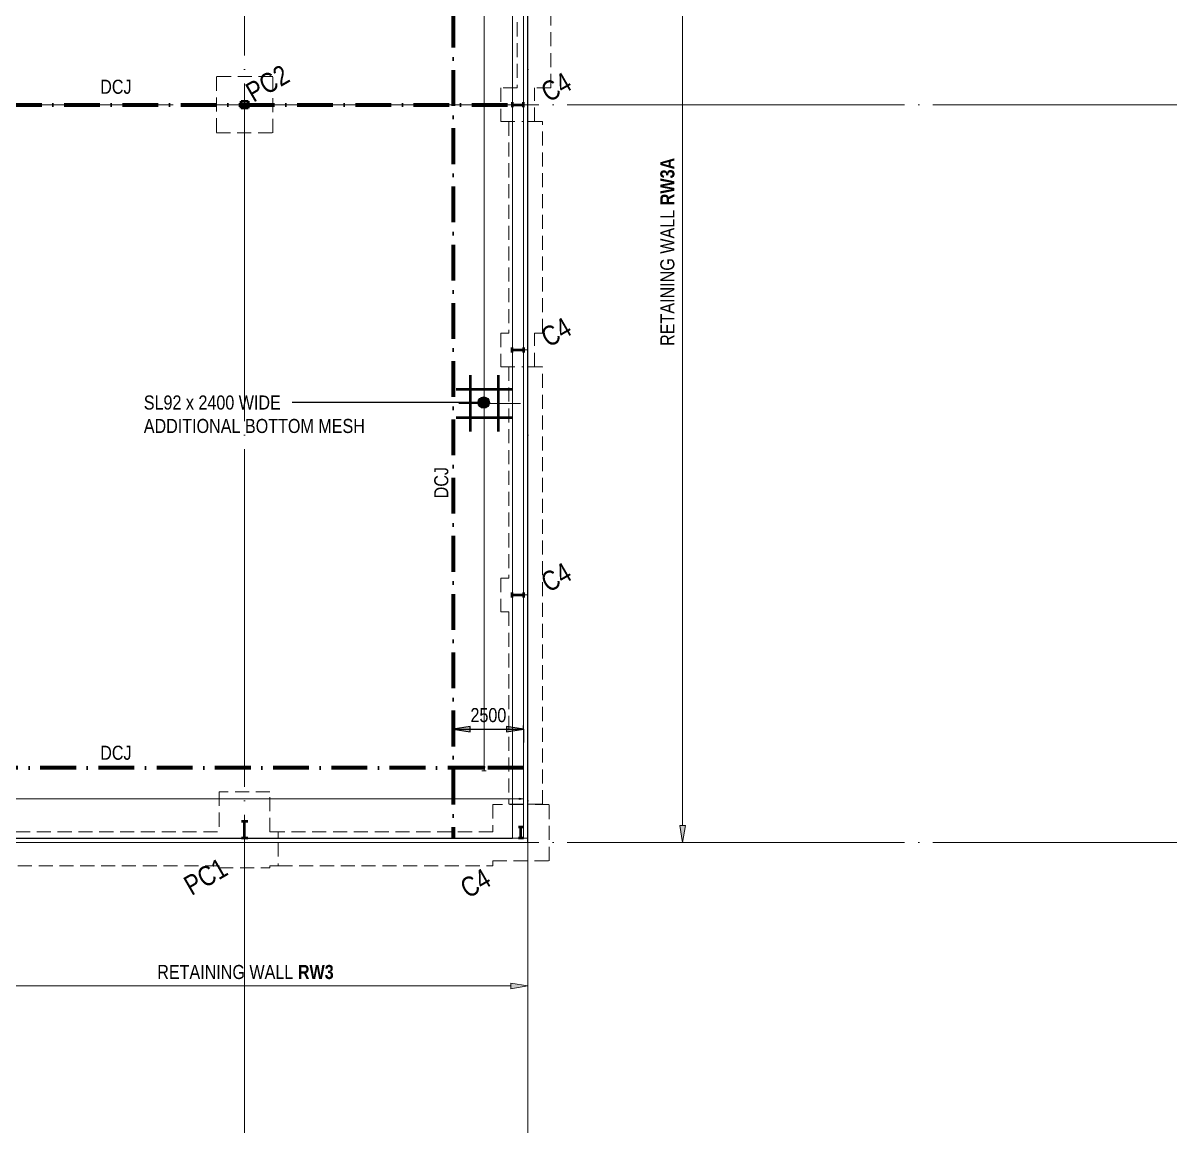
# Model space of a CAD drawing. Header units: millimetres. Extents: x 1606 to 178479, y -4237 to 231581.
# Drawn here: x 119036 to 160058, y 152677 to 192129 of the extents above; entities that cross this region are included whole.
import ezdxf

# ---------------------------------------------------------------- set-up
doc = ezdxf.new("R2010")
doc.units = ezdxf.units.MM
for name, pattern in [('_SGE_Grid Line', [13000, 12000, -500, 0, -500]), ('_SGE_Hidden', [740, 500, -240]), ('Dash Dot', [2070, 1270, -400, 0, -400])]:
    doc.linetypes.add(name, pattern=pattern)
for name, color, linetype, lineweight in [('0-1', 7, 'Continuous', 5), ('A-ANNO-DIMS-1', 211, 'Continuous', 25), ('A-ANNO-DIMS-200', 211, 'Continuous', 18), ('A-ANNO-NOTE', 131, 'Continuous', 50), ('A-DETL-2', 90, 'Dash Dot', 70), ('A-DETL-GENF', 92, 'Continuous', 18), ('A-GENM-1', 9, 'Continuous', 9), ('A-WALL-1', 253, 'Continuous', 18), ('A-WALL-2', 9, 'Continuous', 9), ('A-WALL-3', 113, 'Continuous', 20), ('G-ANNO-TEXT-1', 7, 'Continuous', 25), ('G-ANNO-TEXT-2', 10, 'Continuous', 25), ('S-BEAM-1', 7, '_SGE_Hidden', 18), ('S-COLS', 52, 'Continuous', 18), ('S-COLS-IDEN-1', 171, 'Continuous', 35), ('S-COLS-SYMB', 171, 'Continuous', 50), ('S-FNDN-1', 32, '_SGE_Hidden', 18), ('S-GRID-1', 1, '_SGE_Grid Line', 13)]:
    doc.layers.add(name, color=color, linetype=linetype, lineweight=lineweight)
doc.styles.add('Arial Narrow_3', font='ARIALN.TTF', dxfattribs={"height": 500})
doc.styles.add('Arial Narrow_4', font='ARIALN.TTF', dxfattribs={"height": 700})
doc.styles.add('Arial Narrow_B', font='ARIALNB.TTF', dxfattribs={"height": 500})
doc.dimstyles.new('2_5_Arial_N_Tr_Arrow_SGE', dxfattribs={"dimscale": 304.8, "dimtxt": 511.715487, "dimasz": 1.968504, "dimexe": 1.574803, "dimexo": 0.984252, "dimgap": 0.328084, "dimtad": 1, "dimdec": 0, "dimzin": 0, "dimdsep": 46, "dimtxsty": 'Arial Narrow_3', "dimsah": 1, "dimcen": 0.09, "dimazin": 0, "dimtfac": 1, "dimtdec": 4, "dimtix": 1, "dimtmove": 0, "dimatfit": 3, "dimfxl": 1, "dimtvp": 1, "dimtolj": 1, "dimtzin": 0, "dimlwd": 25, "dimlwe": 25, "dimarcsym": 2})

# ---------------------------------------------------------------- blocks, each defined once
blk = doc.blocks.new('WAREHOUSE MASS - WAREHOUSE MASS-9325044-WAREHOUSE SLAB PLAN')
at = {"layer": 'A-GENM-1'}
for p, q in [((115508, 6886), (115508, 59033)), ((115508, 6898), (115508, 59033)), ((18810, 6886), (115508, 6886)), ((95020, 6886), (115508, 6886)), ((115508, 6886), (115508, 6898))]:
    blk.add_line(p, q, dxfattribs=at)
blk = doc.blocks.new('23068_Challenger Spec EF_Central_v23_rvt-1-WAREHOUSE SLAB PLAN')
at = {"layer": 'A-WALL-1'}
for p, q in [((127125, 215300), (127125, 163150)), ((127275, 163150), (127275, 215300)), ((127125, 163150), (106245, 163150)), ((106245, 163000), (127275, 163000)), ((127275, 163000), (127275, 163150))]:
    blk.add_line(p, q, dxfattribs=at)
at = {"layer": 'A-WALL-2'}
for p, q in [((127125, 215300), (127125, 163150)), ((127275, 163150), (127275, 215300)), ((126733, 163150), (106245, 163150)), ((106245, 163000), (127275, 163000)), ((127125, 163150), (126733, 163150)), ((127275, 163150), (127125, 163150)), ((127275, 163150), (127125, 163150)), ((127275, 163150), (127275, 163000))]:
    blk.add_line(p, q, dxfattribs=at)
at = {"layer": 'A-GENM-1'}
blk.add_blockref('WAREHOUSE MASS - WAREHOUSE MASS-9325044-WAREHOUSE SLAB PLAN', (11225, 156252), dxfattribs=at)
blk = doc.blocks.new('SGE_SCL-Column-Steel-UB - PC1 - 610UB113-2663857-WAREHOUSE SLAB PLAN')
at = {"layer": 'S-COLS-SYMB'}
for p, q in [((-114, 303.5), (114, 303.5)), ((0, 303.5), (0, -303.5)), ((114, -303.5), (-114, -303.5))]:
    blk.add_line(p, q, dxfattribs=at)
blk = doc.blocks.new('SGE_SCL-Column-Steel-SHS - PC2 - 250x6_0 SHS-2214163-WAREHOUSE SLAB PLAN')
at = {"layer": 'S-COLS-SYMB'}
for p, q in [((-125, -125), (-125, 125)), ((-125, 125), (125, 125)), ((125, 125), (125, -125)), ((125, -125), (-125, -125))]:
    blk.add_line(p, q, dxfattribs=at)
blk = doc.blocks.new('SGE_SCL-Column-Steel-UB - C4 - 410UB53_7-2747986-WAREHOUSE SLAB PLAN')
at = {"layer": 'S-COLS-SYMB'}
for p, q in [((89, 201.5), (-89, 201.5)), ((0, -201.5), (0, 201.5)), ((-89, -201.5), (89, -201.5))]:
    blk.add_line(p, q, dxfattribs=at)
blk = doc.blocks.new('SGE_SCL-Column-Steel-UB - C4 - 410UB53_7-2229292-WAREHOUSE SLAB PLAN')
at = {"layer": 'S-COLS-SYMB'}
for p, q in [((-89, 201.5), (89, 201.5)), ((0, 201.5), (0, -201.5)), ((89, -201.5), (-89, -201.5))]:
    blk.add_line(p, q, dxfattribs=at)
blk = doc.blocks.new('SGE_SCL-Column-Steel-UB - C4 - 410UB53_7-2747721-WAREHOUSE SLAB PLAN')
at = {"layer": 'S-COLS-SYMB'}
for p, q in [((-89, 201.5), (89, 201.5)), ((0, 201.5), (0, -201.5)), ((89, -201.5), (-89, -201.5))]:
    blk.add_line(p, q, dxfattribs=at)
blk = doc.blocks.new('SGE_SCL-Column-Steel-UB - C4 - 410UB53_7-2747816-WAREHOUSE SLAB PLAN')
at = {"layer": 'S-COLS-SYMB'}
for p, q in [((-89, 201.5), (89, 201.5)), ((0, 201.5), (0, -201.5)), ((89, -201.5), (-89, -201.5))]:
    blk.add_line(p, q, dxfattribs=at)
blk = doc.blocks.new('SGE Footing-Rectangular - F3-1758787-WAREHOUSE SLAB PLAN')
at = {"layer": 'S-FNDN-1'}
for p, q in [((1000, 1000), (-1000, 1000)), ((-1000, 1000), (-1000, -1000)), ((1000, -1000), (1000, 1000)), ((-1000, -1000), (1000, -1000))]:
    blk.add_line(p, q, dxfattribs=at)
blk = doc.blocks.new('Dimension_2D - 200-2748945-WAREHOUSE SLAB PLAN')
at = {"layer": 'A-DETL-GENF'}
for points in [[(-8458.2, -200), (-8458.2, 0), (-9058.2, -100)], [(10471.8, -200), (11071.8, -100), (10471.8, 0)]]:
    blk.add_hatch(color=256, dxfattribs=at).paths.add_polyline_path(points)
for p, q in [((-9058.2, 200), (-9058.2, -400)), ((11071.8, -400), (11071.8, 200)), ((-8458.2, 0), (-9058.2, -100)), ((-9058.2, -100), (-8458.2, -200)), ((-8458.2, -200), (-8458.2, 0)), ((-8458.2, -100), (10471.8, -100)), ((10471.8, 0), (10471.8, -200)), ((11071.8, -100), (10471.8, 0)), ((10471.8, -200), (11071.8, -100))]:
    blk.add_line(p, q, dxfattribs=at)
blk = doc.blocks.new('Dimension_2D - 200-2748798-WAREHOUSE SLAB PLAN')
at = {"layer": 'A-DETL-GENF'}
for points in [[(-28507, -100), (-27907, -200), (-27907, 0)], [(14457, -200), (15057, -100), (14457, 0)]]:
    blk.add_hatch(color=256, dxfattribs=at).paths.add_polyline_path(points)
for p, q in [((-28507, 200), (-28507, -400)), ((15057, -400), (15057, 200)), ((-27907, 0), (-28507, -100)), ((-28507, -100), (-27907, -200)), ((-27907, -200), (-27907, 0)), ((-27907, -100), (14457, -100)), ((14457, 0), (14457, -200)), ((15057, -100), (14457, 0)), ((14457, -200), (15057, -100))]:
    blk.add_line(p, q, dxfattribs=at)
blk = doc.blocks.new('SGE Mesh Extents - SL Symbol-2562710-WAREHOUSE SLAB PLAN')
at = {"layer": 'A-DETL-GENF'}
blk.add_hatch(color=256, dxfattribs=at).paths.add_polyline_path([(-25, -29030), (0, -29180), (25, -29030)])
for p, q in [((0, -31), (0, -29030)), ((-25, -29030), (0, -29180)), ((25, -29030), (-25, -29030)), ((0, -29180), (25, -29030)), ((75, -29180), (-75, -29180))]:
    blk.add_line(p, q, dxfattribs=at)
blk = doc.blocks.new('SGE Mesh Extents - SL Symbol-2562909-WAREHOUSE SLAB PLAN')
at = {"layer": 'A-DETL-GENF'}
for points in [[(0, 13062), (-25, 12912), (25, 12912)], [(0, 31), (-16, 27), (-27, 16), (-31, 0), (-30, -8), (-22, -22), (-16, -27), (0, -31), (16, -27), (27, -16), (31, 0), (27, 16), (22, 22), (8, 30)], [(-25, -36538), (0, -36688), (25, -36538)]]:
    blk.add_hatch(color=256, dxfattribs=at).paths.add_polyline_path(points)
for p, q in [((-75, 13062), (75, 13062)), ((0, 13062), (-25, 12912)), ((-25, 12912), (25, 12912)), ((25, 12912), (0, 13062)), ((0, 12912), (0, 31)), ((-1300, 0), (-31, 0)), ((31, 0), (900, 0)), ((0, -31), (0, -36538)), ((75, -36688), (-75, -36688)), ((-25, -36538), (0, -36688)), ((25, -36538), (-25, -36538)), ((0, -36688), (25, -36538))]:
    blk.add_line(p, q, dxfattribs=at)
for start, end in [(0, 180), (180, 0)]:
    blk.add_arc((0, 0), 31.2, start, end, dxfattribs=at)
blk = doc.blocks.new('DIMBLOCK2-WAREHOUSE SLAB PLAN')
at = {"layer": 'A-ANNO-DIMS-200', "lineweight": 25}
for points in [[(134326, 167034), (134926, 166939), (134926, 167129)], [(136826, 167034), (136226, 167129), (136226, 166939)]]:
    blk.add_hatch(color=256, dxfattribs=at).paths.add_polyline_path(points)
for p, q in [((134326, 167034), (134326, 167158)), ((134926, 167129), (134326, 167034)), ((134326, 167034), (136826, 167034)), ((134326, 167034), (134926, 166939)), ((134326, 167034), (134326, 166554)), ((134926, 166939), (134926, 167129)), ((136826, 167034), (136226, 167129)), ((136226, 167129), (136226, 166939)), ((136226, 166939), (136826, 167034)), ((136826, 167034), (136826, 167158)), ((136826, 167034), (136826, 166554))]:
    blk.add_line(p, q, dxfattribs=at)
at = {"layer": 'A-ANNO-DIMS-200', "color": 0, "lineweight": 25, "insert": (134942, 167780), "char_height": 500, "width": 1520.53, "attachment_point": 1, "line_spacing_factor": 0.974696, "style": 'Arial Narrow_3'}
blk.add_mtext('2500', dxfattribs=at)

msp = doc.modelspace()

# ---------------------------------------------------------------- hatches: boundary and pattern name
at = {"layer": 'G-ANNO-TEXT-2'}
h = msp.add_hatch(color=256, dxfattribs=at)
edge = h.paths.add_edge_path()
edge.add_arc((135416, 178641.3), 200, 0, 360)

# ---------------------------------------------------------------- linework, layer by layer
at = {"layer": 'A-ANNO-NOTE'}
for p, q in [((134926, 179612.1), (134926, 177612.1)), ((135926, 179612.1), (135926, 177612.1)), ((134431.2, 179112.1), (136431.2, 179112.1)), ((134431.2, 178112.1), (136431.2, 178112.1))]:
    msp.add_line(p, q, dxfattribs=at)
at = {"layer": 'A-DETL-2'}
for p, q in [((134326, 215300.1), (134326, 163150.1)), ((39766, 189225.1), (136826, 189225.1)), ((135409.3, 165650.1), (41012.6, 165650.1)), ((136826, 165650.1), (135442.6, 165650.1))]:
    msp.add_line(p, q, dxfattribs=at)
at = {"layer": 'A-WALL-3'}
for p, q in [((136826, 215300.1), (136826, 163150.1)), ((136976, 163000.1), (136976, 215300.1)), ((136976, 189225.1), (136826, 189225.1)), ((136976, 180512.1), (136826, 180512.1)), ((136826, 171799.1), (136976, 171799.1)), ((136976, 163150.1), (82946, 163150.1)), ((82946, 163000.1), (136976, 163000.1)), ((126911, 163150.1), (126911, 163000.1))]:
    msp.add_line(p, q, dxfattribs=at)
at = {"layer": 'G-ANNO-TEXT-2'}
for p, q in [((131632.9, 178641.3), (128603.3, 178641.3)), ((132118.5, 178641.3), (131632.9, 178641.3)), ((135416, 178641.3), (132118.5, 178641.3))]:
    msp.add_line(p, q, dxfattribs=at)
msp.add_circle((135416, 178641.3), 200, dxfattribs=at)
at = {"layer": 'S-BEAM-1'}
for p, q in [((136601, 197338.1), (136601, 189825.1)), ((137801, 189825.1), (137801, 197338.1)), ((137801, 189825.1), (137224.5, 189825.1)), ((136301, 188625.1), (136301, 181112.1)), ((137224.5, 188625.1), (137501, 188625.1)), ((137501, 181112.1), (137501, 188625.1)), ((137501, 181112.1), (137224.5, 181112.1)), ((136301, 179912.1), (136301, 172399.1)), ((137224.5, 179912.1), (137501, 179912.1)), ((137501, 164359), (137501, 179912.1)), ((136301, 171199.1), (136301, 164359)), ((136826, 164359), (136301, 164359)), ((137501, 164359), (136976, 164359)), ((118046, 163375.1), (126011, 163375.1)), ((128111, 163375.1), (127811, 163375.1)), ((128111, 163375.1), (128111, 163150.1)), ((135737, 163375.1), (128111, 163375.1)), ((128111, 163000.1), (128111, 162175.1)), ((126011, 162175.1), (118046, 162175.1)), ((127811, 162175.1), (128111, 162175.1)), ((128111, 162175.1), (135737, 162175.1)), ((135737, 162351.6), (135737, 162175.1))]:
    msp.add_line(p, q, dxfattribs=at)
at = {"layer": 'S-FNDN-1'}
for p, q in [((136601, 189825.1), (136024.5, 189825.1)), ((136024.5, 189825.1), (136024.5, 188625.1)), ((137224.5, 188625.1), (137224.5, 189825.1)), ((136024.5, 188625.1), (136826, 188625.1)), ((136976, 188625.1), (137224.5, 188625.1)), ((136024.5, 181112.1), (136024.5, 179912.1)), ((136301, 181112.1), (136024.5, 181112.1)), ((137224.5, 179912.1), (137224.5, 181112.1)), ((136024.5, 179912.1), (136826, 179912.1)), ((136976, 179912.1), (137224.5, 179912.1)), ((136024.5, 172399.1), (136024.5, 171199.1)), ((136301, 172399.1), (136024.5, 172399.1)), ((136024.5, 171199.1), (136301, 171199.1)), ((127811, 164803.6), (126011, 164803.6)), ((126011, 164803.6), (126011, 163375.1)), ((127811, 163375.1), (127811, 164803.6)), ((136826, 164351.6), (135737, 164351.6)), ((135737, 164351.6), (135737, 163375.1)), ((137737, 164351.6), (136976, 164351.6)), ((137737, 162351.6), (137737, 164351.6)), ((126011, 162175.1), (126011, 162103.6)), ((126011, 162103.6), (127811, 162103.6)), ((127811, 162103.6), (127811, 162175.1)), ((135737, 162351.6), (137737, 162351.6))]:
    msp.add_line(p, q, dxfattribs=at)
at = {"layer": 'S-GRID-1'}
for p, q in [((126911, 228981.4), (126911, 152677.4)), ((136976, 228981.4), (136976, 152677.4)), ((34376.1, 189225.1), (160058.5, 189225.1)), ((34376.1, 163000.1), (160058.5, 163000.1))]:
    msp.add_line(p, q, dxfattribs=at)

# ---------------------------------------------------------------- block references
at = {"layer": '0-1'}
msp.add_blockref('23068_Challenger Spec EF_Central_v23_rvt-1-WAREHOUSE SLAB PLAN', (9700.7, 0), dxfattribs=at)
at = {"layer": 'A-DETL-GENF'}
for name, p, rotation in [('SGE Mesh Extents - SL Symbol-2562909-WAREHOUSE SLAB PLAN', (135426, 178612.1), 180), ('Dimension_2D - 200-2748798-WAREHOUSE SLAB PLAN', (142385, 191506.8), 89.9999999999999), ('SGE Mesh Extents - SL Symbol-2562710-WAREHOUSE SLAB PLAN', (107646, 164550.1), 90.00000000000011)]:
    msp.add_blockref(name, p, dxfattribs=dict(at, rotation=rotation))
msp.add_blockref('Dimension_2D - 200-2748945-WAREHOUSE SLAB PLAN', (125904.2, 158000.1), dxfattribs=at)
at = {"layer": 'S-COLS'}
for name, p, rotation in [('SGE_SCL-Column-Steel-SHS - PC2 - 250x6_0 SHS-2214163-WAREHOUSE SLAB PLAN', (126911, 189225.1), 180), ('SGE_SCL-Column-Steel-UB - C4 - 410UB53_7-2747986-WAREHOUSE SLAB PLAN', (136624.5, 189225.1), 269.9999999999996), ('SGE_SCL-Column-Steel-UB - C4 - 410UB53_7-2747816-WAREHOUSE SLAB PLAN', (136624.5, 180512.1), 90.00000000000037), ('SGE_SCL-Column-Steel-UB - C4 - 410UB53_7-2747721-WAREHOUSE SLAB PLAN', (136624.5, 171799.1), 90.00000000000037), ('SGE_SCL-Column-Steel-UB - PC1 - 610UB113-2663857-WAREHOUSE SLAB PLAN', (126911, 163453.6), 180), ('SGE_SCL-Column-Steel-UB - C4 - 410UB53_7-2229292-WAREHOUSE SLAB PLAN', (136737, 163351.6), 180)]:
    msp.add_blockref(name, p, dxfattribs=dict(at, rotation=rotation))
at = {"layer": 'S-FNDN-1', "rotation": 180}
msp.add_blockref('SGE Footing-Rectangular - F3-1758787-WAREHOUSE SLAB PLAN', (126911, 189225.1), dxfattribs=at)

# ---------------------------------------------------------------- texts
at = {"layer": 'G-ANNO-TEXT-1', "char_height": 500, "attachment_point": 1}
for s, insert, width, style in [('DCJ', (121779.1, 190116.4), 1346.835, 'Arial Narrow_3'), ('SL92 x 2400 WIDE', (123328.5, 178891.3), 5900.42, 'Arial Narrow_3'), ('ADDITIONAL BOTTOM MESH', (123328.5, 178057.8), 9556.115, 'Arial Narrow_3'), ('DCJ', (121779.1, 166441.4), 1346.835, 'Arial Narrow_3'), ('RETAINING WALL ', (123806.3, 158648), 6060.757, 'Arial Narrow_3'), ('RW3', (128806.9, 158648), 1539.24, 'Arial Narrow_B')]:
    msp.add_mtext(s, dxfattribs=dict(at, insert=insert, width=width, style=style))
at = {"layer": 'G-ANNO-TEXT-1', "char_height": 500, "attachment_point": 1, "rotation": 90}
for s, insert, width, style in [('RW3A', (141692.4, 185654), 2036.286, 'Arial Narrow_B'), ('RETAINING WALL ', (141692.4, 180653.4), 6060.757, 'Arial Narrow_3'), ('DCJ', (133654, 175235.6), 1346.835, 'Arial Narrow_3')]:
    msp.add_mtext(s, dxfattribs=dict(at, insert=insert, width=width, style=style))
at = {"layer": 'S-COLS-IDEN-1', "char_height": 700, "attachment_point": 1, "rotation": 30, "style": 'Arial Narrow_4'}
for s, insert, width in [('PC2', (126874.5, 189901), 1908.016), ('C4', (137369.1, 189901), 1250.632), ('C4', (137369.1, 181188), 1250.632), ('C4', (137369.1, 172475), 1250.632), ('PC1', (124673.7, 161703.3), 1908.016), ('C4', (134499.7, 161601.3), 1250.632)]:
    msp.add_mtext(s, dxfattribs=dict(at, insert=insert, width=width))

# ---------------------------------------------------------------- dimensions: what is measured, and where the dimension line sits
at = {"layer": 'A-ANNO-DIMS-1'}
dim = msp.add_linear_dim(base=(136826, 167034.1), p1=(134326, 167458.3), p2=(136826, 167458.3), dimstyle='2_5_Arial_N_Tr_Arrow_SGE', override={"dimpost": '<>', "dimfxl": 2500}, dxfattribs=at)
dim.commit()
dim.dimension.update_dxf_attribs({"geometry": 'DIMBLOCK2-WAREHOUSE SLAB PLAN', "text_midpoint": (135576, 167389.4)})

doc.saveas('drawing.dxf')
